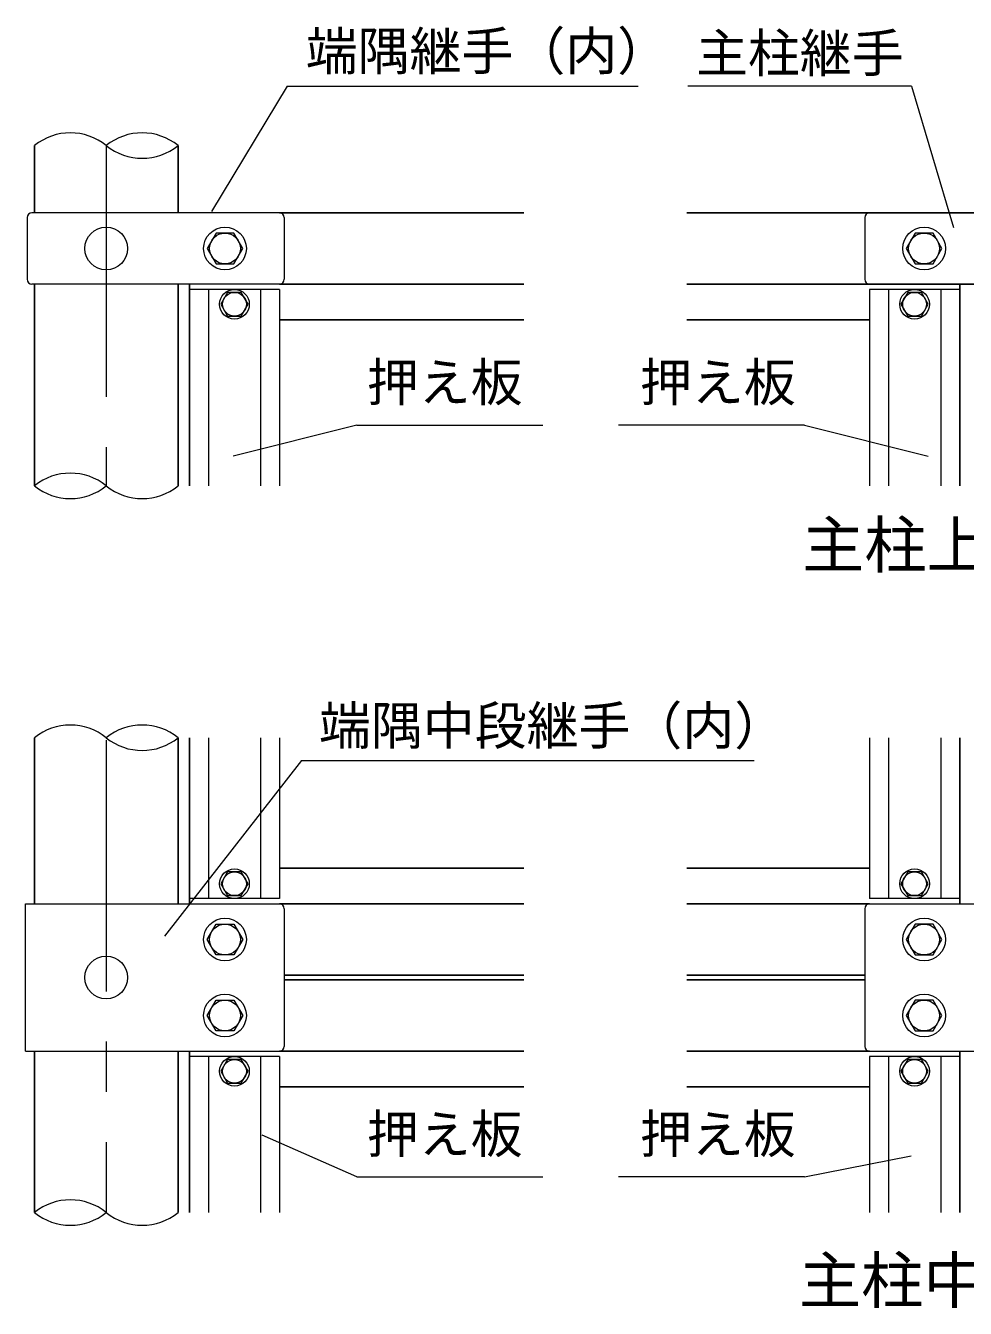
# Model space of a CAD drawing. Units: millimetres, scale not verified. Extents: x -4200 to 4200, y -2970 to 2970.
# Drawn here: x 816 to 2003, y -651 to 970 of the extents above; entities that cross this region are included whole.
import ezdxf
from ezdxf.enums import TextEntityAlignment as Align

# ---------------------------------------------------------------- set-up
doc = ezdxf.new("R2010")
doc.units = ezdxf.units.MM
doc.header["$LTSCALE"] = 10
doc.linetypes.add('USER1', pattern=[50.8, 31.75, -6.35, 6.35, -6.35])
for name, color, linetype, lineweight in [('0-0_D-BMK', 2, 'USER1', 13), ('0-1_D-TTL-TXT', 7, 'Continuous', 25), ('0-2_D-STR-TXT', 7, 'Continuous', 13), ('0-3_D-STR-DIM', 7, 'Continuous', 13), ('0-4_D-STR1', 1, 'Continuous', 25), ('0-5_D-STR3', 3, 'Continuous', 13)]:
    doc.layers.add(name, color=color, linetype=linetype, lineweight=lineweight)
doc.styles.add('ＭＳ ゴシック', font='')
doc.styles.get('ＭＳ ゴシック').set_extended_font_data('MS Gothic')

msp = doc.modelspace()

# ---------------------------------------------------------------- linework, layer by layer
at = {"layer": '0-0_D-BMK'}
for p, q in [((917.4, 818.7), (917.4, 388.7)), ((917.4, 67.42), (917.4, -529.57))]:
    msp.add_line(p, q, dxfattribs=at)
at = {"layer": '0-2_D-STR-TXT'}
for p, q in [((1146.03, 893.88), (1050.44, 735.41)), ((1146.03, 893.88), (1589.53, 893.88)), ((1934.83, 893.88), (1652.08, 893.88)), ((1934.83, 893.88), (1987.97, 715.18)), ((1233.88, 465.54), (1077.92, 426.36)), ((1233.88, 465.54), (1469.13, 465.54)), ((1799.78, 465.54), (1564.53, 465.54)), ((1799.78, 465.54), (1955.75, 426.36)), ((1164.16, 41.5), (991.19, -180.25)), ((1164.16, 41.5), (1735.95, 41.5)), ((1233.88, -484.5), (1114.23, -431.76)), ((1799.78, -484.5), (1934.33, -457.81)), ((1233.88, -484.5), (1469.13, -484.5)), ((1799.78, -484.5), (1564.53, -484.5))]:
    msp.add_line(p, q, dxfattribs=at)
at = {"layer": '0-3_D-STR-DIM'}
for centre, start, end in [((872.03, 762.71), 50.97549, 129.02451), ((962.78, 762.71), 50.97549, 129.02451), ((962.78, 874.68), 230.97549, 309.02451), ((872.03, 332.71), 50.97549, 129.02451), ((872.03, 444.68), 230.97549, 309.02451), ((962.78, 444.68), 230.97549, 309.02451), ((872.03, 14.44), 50.97549, 129.02451), ((962.78, 14.44), 50.97549, 129.02451), ((962.78, 126.41), 230.97549, 309.02451), ((872.03, -585.56), 50.97549, 129.02451), ((872.03, -473.59), 230.97549, 309.02451), ((962.78, -473.59), 230.97549, 309.02451)]:
    msp.add_arc(centre, 72.06, start, end, dxfattribs=at)
at = {"layer": '0-4_D-STR1'}
for p, q in [((826.65, 818.7), (826.65, 733.7)), ((1008.15, 818.7), (1008.15, 733.7)), ((826.65, 749.32), (826.65, 733.7)), ((1136.4, 733.7), (1444.97, 733.7)), ((1650.78, 733.7), (1881.78, 733.7)), ((1650.78, 733.7), (2550.78, 733.7)), ((826.65, 643.7), (826.65, 388.7)), ((1008.15, 643.7), (1008.15, 388.7)), ((1022.4, 388.7), (1022.4, 643.7)), ((1136.4, 643.7), (1444.97, 643.7)), ((1650.78, 643.7), (1881.78, 643.7)), ((1650.78, 643.7), (2550.78, 643.7)), ((1995.78, 388.7), (1995.78, 643.7)), ((1136.4, 598.7), (1444.97, 598.7)), ((1650.78, 598.7), (1881.78, 598.7)), ((826.65, 70.43), (826.65, -139.58)), ((1008.15, 70.43), (1008.15, -139.58)), ((1022.4, -139.57), (1022.4, 70.43)), ((1995.78, -139.57), (1995.78, 70.43)), ((1444.97, -94.57), (1136.4, -94.57)), ((1650.78, -94.57), (1881.78, -94.57)), ((1136.4, -139.57), (1444.97, -139.57)), ((1650.78, -139.57), (1881.78, -139.57)), ((1142.4, -229.57), (1444.97, -229.57)), ((1142.4, -235.58), (1444.97, -235.58)), ((1650.78, -229.57), (1875.78, -229.57)), ((1650.78, -235.58), (1875.78, -235.58)), ((826.65, -325.58), (826.65, -529.57)), ((1008.15, -325.58), (1008.15, -529.57)), ((1022.4, -529.57), (1022.4, -325.58)), ((1136.4, -325.58), (1444.97, -325.58)), ((1650.78, -325.58), (1881.78, -325.58)), ((1995.78, -529.57), (1995.78, -325.58)), ((1136.4, -370.58), (1444.97, -370.58)), ((1650.78, -370.58), (1881.78, -370.58))]:
    msp.add_line(p, q, dxfattribs=at)
at = {"layer": '0-5_D-STR3'}
for p, q in [((1136.4, 733.7), (823.41, 733.7)), ((1881.78, 733.7), (2319.78, 733.7)), ((817.41, 727.7), (817.41, 649.7)), ((1142.4, 727.7), (1142.4, 649.7)), ((1875.78, 727.7), (1875.78, 649.7)), ((1136.4, 643.7), (823.41, 643.7)), ((1136.4, 636.95), (1022.4, 636.95)), ((1022.4, 636.95), (1022.4, 388.7)), ((1046.4, 636.95), (1046.4, 388.7)), ((1112.4, 636.95), (1112.4, 388.7)), ((1136.4, 636.95), (1136.4, 388.7)), ((1881.78, 643.7), (2319.78, 643.7)), ((1995.78, 636.95), (1881.78, 636.95)), ((1881.78, 636.95), (1881.78, 388.7)), ((1905.78, 636.95), (1905.78, 388.7)), ((1971.78, 636.95), (1971.78, 388.7)), ((1995.78, 636.95), (1995.78, 388.7)), ((1022.4, 70.43), (1022.4, -132.82)), ((1046.4, 70.43), (1046.4, -132.82)), ((1112.4, 70.43), (1112.4, -132.82)), ((1136.4, 70.43), (1136.4, -132.82)), ((1881.78, 70.43), (1881.78, -132.82)), ((1905.78, 70.43), (1905.78, -132.82)), ((1971.78, 70.43), (1971.78, -132.82)), ((1995.78, 70.43), (1995.78, -132.82)), ((815.55, -139.58), (1136.4, -139.58)), ((815.55, -325.58), (815.55, -139.58)), ((1136.4, -132.82), (1022.4, -132.82)), ((1142.4, -145.58), (1142.4, -319.58)), ((1875.78, -145.58), (1875.78, -319.58)), ((1995.78, -132.82), (1881.78, -132.82)), ((1881.78, -139.58), (2319.78, -139.58)), ((815.55, -325.58), (1136.4, -325.58)), ((1136.4, -332.32), (1022.4, -332.32)), ((1022.4, -529.57), (1022.4, -332.33)), ((1046.4, -332.32), (1046.4, -529.57)), ((1112.4, -332.32), (1112.4, -529.57)), ((1136.4, -332.32), (1136.4, -529.57)), ((1881.78, -325.58), (2319.78, -325.58)), ((1995.78, -332.32), (1881.78, -332.32)), ((1881.78, -332.32), (1881.78, -529.57)), ((1905.78, -332.32), (1905.78, -529.57)), ((1971.78, -332.32), (1971.78, -529.57)), ((1995.78, -332.32), (1995.78, -529.57))]:
    msp.add_line(p, q, dxfattribs=at)
for points in [[(1089.9, 688.7), (1078.68, 708.2), (1056.13, 708.2), (1044.9, 688.7), (1056.13, 669.2), (1078.68, 669.2)], [(1973.28, 688.7), (1962.05, 708.2), (1939.5, 708.2), (1928.28, 688.7), (1939.5, 669.2), (1962.05, 669.2)], [(1096.72, 618.2), (1088.06, 633.2), (1070.74, 633.2), (1062.08, 618.2), (1070.74, 603.2), (1088.06, 603.2)], [(1956.1, 618.2), (1947.44, 633.2), (1930.12, 633.2), (1921.46, 618.2), (1930.12, 603.2), (1947.44, 603.2)], [(1096.72, -114.07), (1088.06, -99.07), (1070.74, -99.07), (1062.08, -114.07), (1070.74, -129.07), (1088.06, -129.07)], [(1956.1, -114.07), (1947.44, -99.07), (1930.12, -99.07), (1921.46, -114.07), (1930.12, -129.07), (1947.44, -129.07)], [(1044.9, -184.58), (1056.13, -165.08), (1078.68, -165.08), (1089.9, -184.58), (1078.68, -204.08), (1056.13, -204.08)], [(1973.28, -184.58), (1962.05, -165.08), (1939.5, -165.08), (1928.28, -184.58), (1939.5, -204.08), (1962.05, -204.08)], [(1044.9, -280.58), (1056.13, -261.08), (1078.68, -261.08), (1089.9, -280.58), (1078.68, -300.08), (1056.13, -300.08)], [(1973.28, -280.58), (1962.05, -261.08), (1939.5, -261.08), (1928.28, -280.58), (1939.5, -300.08), (1962.05, -300.08)], [(1096.72, -351.08), (1088.06, -336.08), (1070.74, -336.08), (1062.08, -351.08), (1070.74, -366.08), (1088.06, -366.08)], [(1956.1, -351.08), (1947.44, -336.08), (1930.12, -336.08), (1921.46, -351.08), (1930.12, -366.08), (1947.44, -366.08)]]:
    msp.add_lwpolyline(points, close=True, dxfattribs=at)
for centre, radius in [((917.4, 688.7), 27), ((1067.4, 688.7), 27), ((1950.78, 688.7), 27), ((1067.4, 688.7), 19.5), ((1950.78, 688.7), 19.5), ((1079.4, 618.2), 18.75), ((1079.4, 618.2), 15), ((1938.78, 618.2), 18.75), ((1938.78, 618.2), 15), ((1079.4, -114.07), 18.75), ((1938.78, -114.07), 18.75), ((1079.4, -114.07), 15), ((1938.78, -114.07), 15), ((1067.4, -184.58), 27), ((1950.78, -184.58), 27), ((1067.4, -184.58), 19.5), ((1950.78, -184.58), 19.5), ((917.4, -232.58), 27), ((1067.4, -280.58), 27), ((1950.78, -280.58), 27), ((1067.4, -280.58), 19.5), ((1950.78, -280.58), 19.5), ((1079.4, -351.08), 18.75), ((1079.4, -351.08), 15), ((1938.78, -351.08), 18.75), ((1938.78, -351.08), 15)]:
    msp.add_circle(centre, radius, dxfattribs=at)
for centre, start, end in [((823.41, 727.7), 90, 180), ((1136.4, 727.7), 0, 90), ((1881.78, 727.7), 90, 180), ((823.41, 649.7), 180, 270), ((1136.4, 649.7), 270, 0), ((1881.78, 649.7), 180, 270), ((1136.4, -145.58), 0, 90), ((1881.78, -145.58), 90, 180), ((1136.4, -319.58), 270, 0), ((1881.78, -319.58), 180, 270)]:
    msp.add_arc(centre, 6, start, end, dxfattribs=at)

# ---------------------------------------------------------------- texts
at = {"layer": '0-1_D-TTL-TXT', "style": 'ＭＳ ゴシック'}
for s, p in [('主柱上段取付詳細', (1796.53, 268.07)), ('主柱中段取付詳細', (1792.51, -661.47))]:
    msp.add_text(s, height=57.7, dxfattribs=at).set_placement(p, align=Align.BOTTOM_LEFT)
at = {"layer": '0-2_D-STR-TXT', "style": 'ＭＳ ゴシック'}
for s, p in [('端隅継手（内）', (1169.48, 899.66)), ('主柱継手', (1662.58, 897.15)), ('押え板', (1246.69, 481.24)), ('押え板', (1591.78, 481.24)), ('端隅中段継手（内）', (1186.15, 47.27)), ('押え板', (1246.69, -468.81)), ('押え板', (1591.78, -468.81))]:
    msp.add_text(s, height=48.09, dxfattribs=at).set_placement(p, align=Align.BOTTOM_LEFT)

doc.saveas('drawing.dxf')
